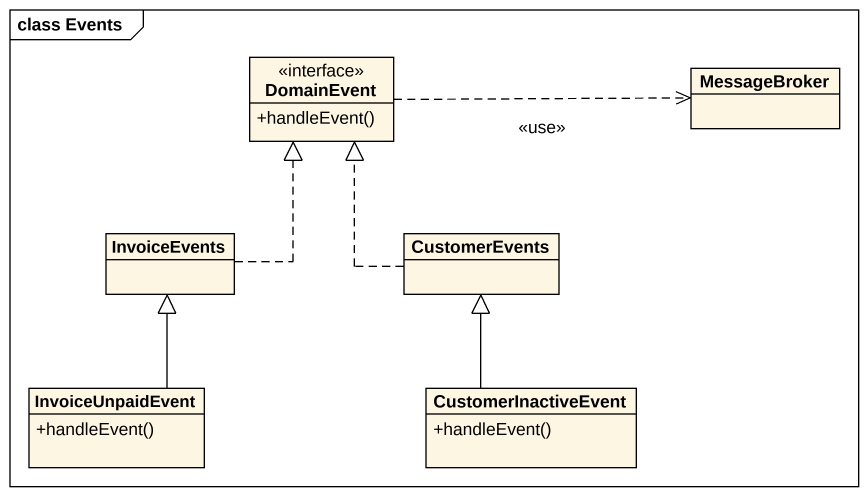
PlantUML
@startuml
mainframe class Events
hide circle
hide empty members
skinparam classAttributeIconSize 0
interface DomainEvent {
  +handleEvent()
}
class MessageBroker
class InvoiceEvents
class CustomerEvents
class InvoiceUnpaidEvent {
  +handleEvent()
}
class CustomerInactiveEvent {
  +handleEvent()
}
DomainEvent .right.> MessageBroker : <<use>>
InvoiceEvents .up.|> DomainEvent
CustomerEvents .up.|> DomainEvent
InvoiceUnpaidEvent -up-|> InvoiceEvents
CustomerInactiveEvent -up-|> CustomerEvents
@enduml
